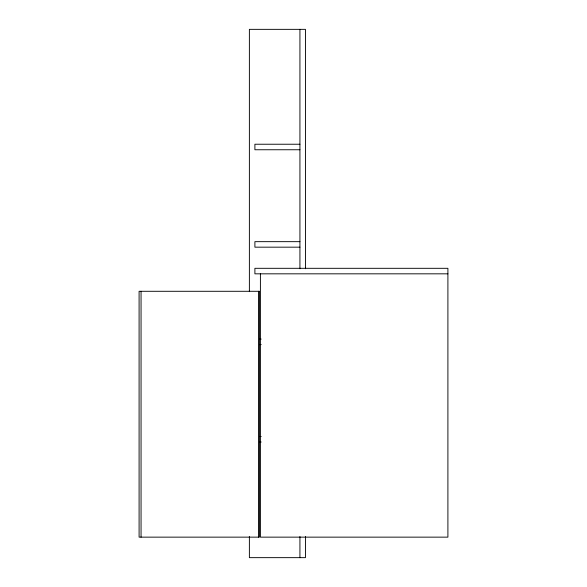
<?xml version="1.0" encoding="UTF-8"?>
<svg xmlns="http://www.w3.org/2000/svg" width="587" height="587" viewBox="0 0 587 587"><rect width="100%" height="100%" fill="white"/><g stroke="black" fill="none" stroke-linecap="round" stroke-linejoin="round"><path stroke-width="0.88" d="M299.928 144.233L254.897 144.233L254.897 149.751L299.928 149.751M299.928 241.661L254.897 241.661L254.897 247.171L299.928 247.171M447.903 273.828L254.897 273.828L254.897 268.31L447.903 268.31L447.903 537.142L260.408 537.142L260.408 273.828M259.403 339.081L261.2 339.081M259.403 344.598L261.2 344.598M259.403 436.508L261.2 436.508M259.403 442.018L261.2 442.018M305.445 268.736L305.445 29.35L249.38 29.35L249.38 291.666M305.445 536.555L305.445 557.65L249.38 557.65L249.38 536.555M299.928 29.35L299.928 268.736M299.928 536.555L299.928 557.65M258.632 291.291L258.632 537.142M141.056 291.291L141.056 537.142M259.351 291.291L139.097 291.291L139.097 537.142L259.351 537.142L259.351 291.291"/></g></svg>
